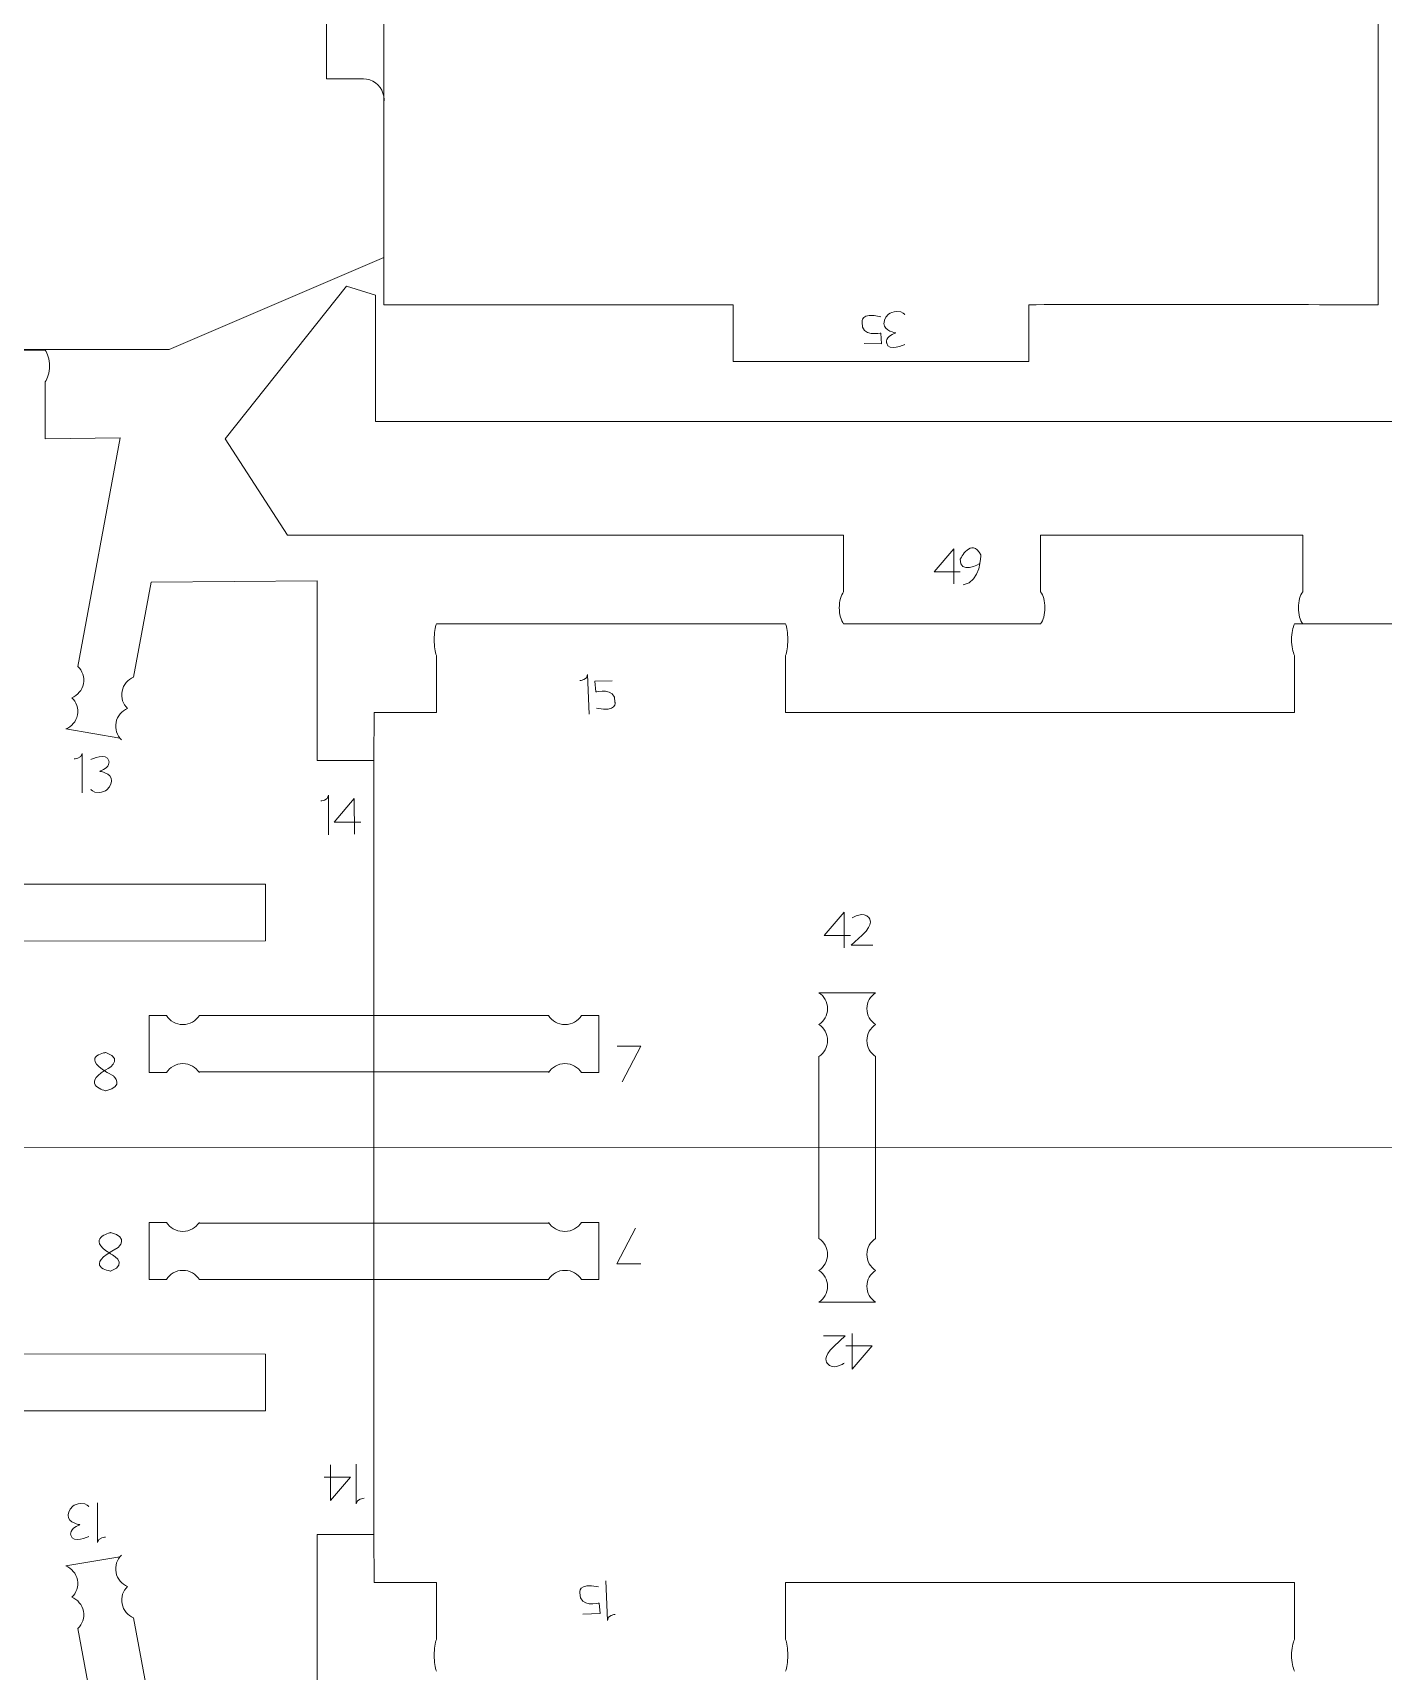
# Model space of a CAD drawing. Header units: centimetres. Extents: x -25 to 25, y -32.5 to 32.5.
# Drawn here: x -12.62 to -5.34, y -1.34 to 7.49 of the extents above; entities that cross this region are included whole.
import ezdxf

# ---------------------------------------------------------------- set-up
doc = ezdxf.new("R2010")
doc.units = ezdxf.units.CM
doc.header["$MEASUREMENT"] = 0
doc.layers.add('Capa 1', color=7, linetype='Continuous')

msp = doc.modelspace()

# ---------------------------------------------------------------- linework, layer by layer
at = {"layer": 'Capa 1', "color": 250, "lineweight": 9}
for points, knots in [([(-16.48114, 12.0223), (-16.48114, 12.0223), (-16.96757, 11.60767), (-16.96757, 11.60767), (-16.96757, 11.60767), (-16.96757, 11.60767), (-18.08516, 11.60767), (-18.08516, 11.60767), (-18.08516, 11.60767), (-18.08516, 11.60767), (-18.08516, 10.9565), (-18.08516, 10.9565), (-18.08516, 10.9565), (-17.80002, 10.9565), (-17.96033, 10.9565), (-17.77916, 10.9565), (-17.77916, 10.9565), (-17.77916, 10.9565), (-17.77916, 10.31861), (-17.77916, 10.31861), (-17.77916, 10.31861), (-17.97249, 10.31861), (-17.88669, 10.31861), (-18.08516, 10.31861), (-18.08516, 10.31861), (-18.08516, 10.31861), (-18.08516, 8.52092), (-18.08516, 8.52092), (-18.08516, 8.52092), (-18.08516, 8.52092), (-18.88125, 8.52092), (-18.88125, 8.52092), (-18.88125, 8.52092), (-18.88125, 8.52092), (-18.8979, 8.51983), (-18.8979, 8.51983), (-18.8979, 8.51983), (-18.8979, 8.51983), (-18.91427, 8.51657), (-18.91427, 8.51657), (-18.91427, 8.51657), (-18.91427, 8.51657), (-18.93008, 8.51121), (-18.93008, 8.51121), (-18.93008, 8.51121), (-18.93008, 8.51121), (-18.94504, 8.50383), (-18.94504, 8.50383), (-18.94504, 8.50383), (-18.94504, 8.50383), (-18.95891, 8.49456), (-18.95891, 8.49456), (-18.95891, 8.49456), (-18.95891, 8.49456), (-18.97147, 8.48356), (-18.97147, 8.48356), (-18.97147, 8.48356), (-18.97147, 8.48356), (-18.98246, 8.47101), (-18.98246, 8.47101), (-18.98246, 8.47101), (-18.98246, 8.47101), (-18.99173, 8.45714), (-18.99173, 8.45714), (-18.99173, 8.45714), (-18.99173, 8.45714), (-18.99912, 8.44217), (-18.99912, 8.44217), (-18.99912, 8.44217), (-18.99912, 8.44217), (-19.00448, 8.42637), (-19.00448, 8.42637), (-19.00448, 8.42637), (-19.00448, 8.42637), (-19.00774, 8.40999), (-19.00774, 8.40999), (-19.00774, 8.40999), (-19.00774, 8.40999), (-19.00883, 8.39335), (-19.00883, 8.39335), (-19.00883, 8.39335), (-19.00883, 8.39335), (-19.00883, 7.24514), (-19.00883, 7.24514), (-19.00883, 7.24514), (-19.00883, 7.24514), (-19.18961, 7.24514), (-19.18961, 7.24514), (-19.18961, 7.24514), (-19.18961, 7.24514), (-19.20627, 7.24405), (-19.20627, 7.24405), (-19.20627, 7.24405), (-19.20627, 7.24405), (-19.22264, 7.2408), (-19.22264, 7.2408), (-19.22264, 7.2408), (-19.22264, 7.2408), (-19.23844, 7.23543), (-19.23844, 7.23543), (-19.23844, 7.23543), (-19.23844, 7.23543), (-19.2534, 7.22805), (-19.2534, 7.22805), (-19.2534, 7.22805), (-19.2534, 7.22805), (-19.26729, 7.21878), (-19.26729, 7.21878), (-19.26729, 7.21878), (-19.26729, 7.21878), (-19.27983, 7.20777), (-19.27983, 7.20777), (-19.27983, 7.20777), (-19.27983, 7.20777), (-19.29083, 7.19523), (-19.29083, 7.19523), (-19.29083, 7.19523), (-19.29083, 7.19523), (-19.3001, 7.18135), (-19.3001, 7.18135), (-19.3001, 7.18135), (-19.3001, 7.18135), (-19.30749, 7.16639), (-19.30749, 7.16639), (-19.30749, 7.16639), (-19.30749, 7.16639), (-19.31285, 7.15058), (-19.31285, 7.15058), (-19.31285, 7.15058), (-19.31285, 7.15058), (-19.3161, 7.13422), (-19.3161, 7.13422), (-19.3161, 7.13422), (-19.3161, 7.13422), (-19.3172, 7.11756), (-19.3172, 7.11756), (-19.3172, 7.11756), (-19.3172, 7.11756), (-19.3172, 6.2823), (-19.3172, 6.2823), (-19.3172, 6.2823), (-19.3172, 6.2823), (-18.17645, 5.78692), (-18.17645, 5.78692), (-18.17645, 5.78692), (-18.17645, 5.78692), (-16.79105, 5.78692), (-16.79105, 5.78692), (-16.79105, 5.78692), (-16.79105, 5.78692), (-16.79105, 6.60726), (-16.79105, 6.60726), (-16.79105, 6.60726), (-16.79105, 6.60726), (-16.48505, 6.60726), (-16.48505, 6.60726), (-16.48505, 6.60726), (-16.48505, 6.60726), (-16.48505, 5.78692), (-16.48505, 5.78692), (-16.48505, 5.78692), (-16.48505, 5.78692), (-13.56152, 5.78692), (-13.56152, 5.78692), (-13.56152, 5.78692), (-13.56152, 5.78692), (-13.56152, 6.60726), (-13.56152, 6.60726), (-13.56152, 6.60726), (-13.56152, 6.60726), (-13.25552, 6.60726), (-13.25552, 6.60726), (-13.25552, 6.60726), (-13.25552, 6.60726), (-13.25552, 5.78692), (-13.25552, 5.78692), (-13.25552, 5.78692), (-13.25552, 5.78692), (-11.8861, 5.78692), (-11.8861, 5.78692), (-11.8861, 5.78692), (-11.8861, 5.78692), (-10.72973, 6.2823), (-10.72973, 6.2823), (-10.72973, 6.2823), (-10.72973, 6.2823), (-10.72943, 7.11756), (-10.72943, 7.11756), (-10.72943, 7.11756), (-10.72943, 7.11756), (-10.7283, 7.13493), (-10.7283, 7.13493), (-10.7283, 7.13493), (-10.7283, 7.13493), (-10.72986, 7.15227), (-10.72986, 7.15227), (-10.72986, 7.15227), (-10.72986, 7.15227), (-10.73406, 7.16916), (-10.73406, 7.16916), (-10.73406, 7.16916), (-10.73406, 7.16916), (-10.74082, 7.18521), (-10.74082, 7.18521), (-10.74082, 7.18521), (-10.74082, 7.18521), (-10.74997, 7.20002), (-10.74997, 7.20002), (-10.74997, 7.20002), (-10.74997, 7.20002), (-10.76129, 7.21325), (-10.76129, 7.21325), (-10.76129, 7.21325), (-10.76129, 7.21325), (-10.77451, 7.22457), (-10.77451, 7.22457), (-10.77451, 7.22457), (-10.77451, 7.22457), (-10.78932, 7.23373), (-10.78932, 7.23373), (-10.78932, 7.23373), (-10.78932, 7.23373), (-10.80536, 7.24049), (-10.80536, 7.24049), (-10.80536, 7.24049), (-10.80536, 7.24049), (-10.82225, 7.24471), (-10.82225, 7.24471), (-10.82225, 7.24471), (-10.82225, 7.24471), (-10.83959, 7.24627), (-10.83959, 7.24627), (-10.83959, 7.24627), (-10.83959, 7.24627), (-10.85696, 7.24514), (-10.85696, 7.24514), (-10.85696, 7.24514), (-10.85696, 7.24514), (-11.03775, 7.24514), (-11.03775, 7.24514), (-11.03775, 7.24514), (-11.03775, 7.24514), (-11.03775, 8.39335), (-11.03775, 8.39335), (-11.03775, 8.39335), (-11.03775, 8.39335), (-11.03885, 8.40999), (-11.03885, 8.40999), (-11.03885, 8.40999), (-11.03885, 8.40999), (-11.0421, 8.42637), (-11.0421, 8.42637), (-11.0421, 8.42637), (-11.0421, 8.42637), (-11.04746, 8.44217), (-11.04746, 8.44217), (-11.04746, 8.44217), (-11.04746, 8.44217), (-11.05484, 8.45714), (-11.05484, 8.45714), (-11.05484, 8.45714), (-11.05484, 8.45714), (-11.06411, 8.47101), (-11.06411, 8.47101), (-11.06411, 8.47101), (-11.06411, 8.47101), (-11.07512, 8.48356), (-11.07512, 8.48356), (-11.07512, 8.48356), (-11.07512, 8.48356), (-11.08766, 8.49456), (-11.08766, 8.49456), (-11.08766, 8.49456), (-11.08766, 8.49456), (-11.10153, 8.50383), (-11.10153, 8.50383), (-11.10153, 8.50383), (-11.10153, 8.50383), (-11.11651, 8.51121), (-11.11651, 8.51121), (-11.11651, 8.51121), (-11.11651, 8.51121), (-11.13231, 8.51657), (-11.13231, 8.51657), (-11.13231, 8.51657), (-11.13231, 8.51657), (-11.14868, 8.51983), (-11.14868, 8.51983), (-11.14868, 8.51983), (-11.14868, 8.51983), (-11.16533, 8.52092), (-11.16533, 8.52092), (-11.16533, 8.52092), (-11.16533, 8.52092), (-11.96142, 8.52092), (-11.96142, 8.52092), (-11.96142, 8.52092), (-11.96142, 8.52092), (-11.96142, 10.31861), (-11.96142, 10.31861), (-11.96142, 10.31861), (-12.24658, 10.31861), (-12.11442, 10.31861), (-12.26742, 10.31861), (-12.26742, 10.31861), (-12.26742, 10.31861), (-12.26742, 10.9565), (-12.26742, 10.9565), (-12.26742, 10.9565), (-12.13343, 10.9565), (-12.24657, 10.9565), (-11.96142, 10.9565), (-11.96142, 10.9565), (-11.96142, 10.9565), (-11.96142, 11.60767), (-11.96142, 11.60767), (-11.96142, 11.60767), (-11.96142, 11.60767), (-13.079, 11.60767), (-13.079, 11.60767), (-13.079, 11.60767), (-13.079, 11.60767), (-13.56545, 12.0223), (-13.56545, 12.0223)], [0, 0, 0, 0, 0.0121951, 0.0121951, 0.0121951, 0.0121951, 0.0243902, 0.0243902, 0.0243902, 0.0243902, 0.0365854, 0.0365854, 0.0365854, 0.0365854, 0.0487805, 0.0487805, 0.0487805, 0.0487805, 0.0609756, 0.0609756, 0.0609756, 0.0609756, 0.0731707, 0.0731707, 0.0731707, 0.0731707, 0.0853659, 0.0853659, 0.0853659, 0.0853659, 0.097561, 0.097561, 0.097561, 0.097561, 0.1097561, 0.1097561, 0.1097561, 0.1097561, 0.1219512, 0.1219512, 0.1219512, 0.1219512, 0.1341463, 0.1341463, 0.1341463, 0.1341463, 0.1463415, 0.1463415, 0.1463415, 0.1463415, 0.1585366, 0.1585366, 0.1585366, 0.1585366, 0.1707317, 0.1707317, 0.1707317, 0.1707317, 0.1829268, 0.1829268, 0.1829268, 0.1829268, 0.195122, 0.195122, 0.195122, 0.195122, 0.2073171, 0.2073171, 0.2073171, 0.2073171, 0.2195122, 0.2195122, 0.2195122, 0.2195122, 0.2317073, 0.2317073, 0.2317073, 0.2317073, 0.2439024, 0.2439024, 0.2439024, 0.2439024, 0.2560976, 0.2560976, 0.2560976, 0.2560976, 0.2682927, 0.2682927, 0.2682927, 0.2682927, 0.2804878, 0.2804878, 0.2804878, 0.2804878, 0.2926829, 0.2926829, 0.2926829, 0.2926829, 0.304878, 0.304878, 0.304878, 0.304878, 0.3170732, 0.3170732, 0.3170732, 0.3170732, 0.3292683, 0.3292683, 0.3292683, 0.3292683, 0.3414634, 0.3414634, 0.3414634, 0.3414634, 0.3536585, 0.3536585, 0.3536585, 0.3536585, 0.3658537, 0.3658537, 0.3658537, 0.3658537, 0.3780488, 0.3780488, 0.3780488, 0.3780488, 0.3902439, 0.3902439, 0.3902439, 0.3902439, 0.402439, 0.402439, 0.402439, 0.402439, 0.4146341, 0.4146341, 0.4146341, 0.4146341, 0.4268293, 0.4268293, 0.4268293, 0.4268293, 0.4390244, 0.4390244, 0.4390244, 0.4390244, 0.4512195, 0.4512195, 0.4512195, 0.4512195, 0.4634146, 0.4634146, 0.4634146, 0.4634146, 0.4756098, 0.4756098, 0.4756098, 0.4756098, 0.4878049, 0.4878049, 0.4878049, 0.4878049, 0.5, 0.5, 0.5, 0.5, 0.5121951, 0.5121951, 0.5121951, 0.5121951, 0.5243902, 0.5243902, 0.5243902, 0.5243902, 0.5365854, 0.5365854, 0.5365854, 0.5365854, 0.5487805, 0.5487805, 0.5487805, 0.5487805, 0.5609756, 0.5609756, 0.5609756, 0.5609756, 0.5731707, 0.5731707, 0.5731707, 0.5731707, 0.5853659, 0.5853659, 0.5853659, 0.5853659, 0.597561, 0.597561, 0.597561, 0.597561, 0.6097561, 0.6097561, 0.6097561, 0.6097561, 0.6219512, 0.6219512, 0.6219512, 0.6219512, 0.6341463, 0.6341463, 0.6341463, 0.6341463, 0.6463415, 0.6463415, 0.6463415, 0.6463415, 0.6585366, 0.6585366, 0.6585366, 0.6585366, 0.6707317, 0.6707317, 0.6707317, 0.6707317, 0.6829268, 0.6829268, 0.6829268, 0.6829268, 0.695122, 0.695122, 0.695122, 0.695122, 0.7073171, 0.7073171, 0.7073171, 0.7073171, 0.7195122, 0.7195122, 0.7195122, 0.7195122, 0.7317073, 0.7317073, 0.7317073, 0.7317073, 0.7439024, 0.7439024, 0.7439024, 0.7439024, 0.7560976, 0.7560976, 0.7560976, 0.7560976, 0.7682927, 0.7682927, 0.7682927, 0.7682927, 0.7804878, 0.7804878, 0.7804878, 0.7804878, 0.7926829, 0.7926829, 0.7926829, 0.7926829, 0.804878, 0.804878, 0.804878, 0.804878, 0.8170732, 0.8170732, 0.8170732, 0.8170732, 0.8292683, 0.8292683, 0.8292683, 0.8292683, 0.8414634, 0.8414634, 0.8414634, 0.8414634, 0.8536585, 0.8536585, 0.8536585, 0.8536585, 0.8658537, 0.8658537, 0.8658537, 0.8658537, 0.8780488, 0.8780488, 0.8780488, 0.8780488, 0.8902439, 0.8902439, 0.8902439, 0.8902439, 0.902439, 0.902439, 0.902439, 0.902439, 0.9146341, 0.9146341, 0.9146341, 0.9146341, 0.9268293, 0.9268293, 0.9268293, 0.9268293, 0.9390244, 0.9390244, 0.9390244, 0.9390244, 0.9512195, 0.9512195, 0.9512195, 0.9512195, 0.9634146, 0.9634146, 0.9634146, 0.9634146, 0.9756098, 0.9756098, 0.9756098, 0.9756098, 1, 1, 1, 1]), ([(-10.72973, 6.02849), (-10.72973, 6.02849), (-10.72973, 9.09841), (-10.72973, 9.09841), (-10.72973, 9.09841), (-10.78911, 9.09841), (-10.94263, 9.09841), (-11.03573, 9.09841)], [0, 0, 0, 0, 0.3333333, 0.3333333, 0.3333333, 0.3333333, 1, 1, 1, 1]), ([(-5.37146, 6.02849), (-5.37146, 6.02849), (-5.37146, 9.09841), (-5.37146, 9.09841), (-5.37146, 9.09841), (-5.31207, 9.09841), (-5.15855, 9.09841), (-5.06546, 9.09841)], [0, 0, 0, 0, 0.3333333, 0.3333333, 0.3333333, 0.3333333, 1, 1, 1, 1]), ([(-8.25143, 4.48055), (-8.25143, 4.48055), (-8.25143, 4.78655), (-8.25143, 4.78655), (-8.25143, 4.78655), (-8.25143, 4.78655), (-11.2485, 4.78655), (-11.2485, 4.78655), (-11.2485, 4.78655), (-11.2485, 4.78655), (-11.58357, 5.30462), (-11.58357, 5.30462), (-11.58357, 5.30462), (-11.58357, 5.30462), (-10.93129, 6.12809), (-10.93129, 6.12809), (-10.93129, 6.12809), (-10.93129, 6.12809), (-10.7739, 6.08043), (-10.7739, 6.08043), (-10.7739, 6.08043), (-10.7739, 6.08043), (-10.7739, 5.39855), (-10.7739, 5.39855), (-10.7739, 5.39855), (-10.7739, 5.39855), (-2.19343, 5.39855), (-2.19343, 5.39855), (-2.19343, 5.39855), (-2.19343, 5.39855), (-2.19343, 5.9), (-2.19343, 5.9), (-2.19343, 5.9), (-2.19343, 5.9), (-1.98479, 6.08207), (-1.98479, 6.08207), (-1.98479, 6.08207), (-1.98479, 6.08207), (-1.38335, 5.2689), (-1.38335, 5.2689), (-1.38335, 5.2689), (-1.38335, 5.2689), (-1.55692, 4.78655), (-1.55692, 4.78655), (-1.55692, 4.78655), (-1.55692, 4.78655), (-4.7159, 4.78655), (-4.7159, 4.78655), (-4.7159, 4.78655), (-4.7159, 4.78655), (-4.7159, 4.48055), (-4.7159, 4.48055)], [0, 0, 0, 0, 0.0714286, 0.0714286, 0.0714286, 0.0714286, 0.1428571, 0.1428571, 0.1428571, 0.1428571, 0.2142857, 0.2142857, 0.2142857, 0.2142857, 0.2857143, 0.2857143, 0.2857143, 0.2857143, 0.3571429, 0.3571429, 0.3571429, 0.3571429, 0.4285714, 0.4285714, 0.4285714, 0.4285714, 0.5, 0.5, 0.5, 0.5, 0.5714286, 0.5714286, 0.5714286, 0.5714286, 0.6428571, 0.6428571, 0.6428571, 0.6428571, 0.7142857, 0.7142857, 0.7142857, 0.7142857, 0.7857143, 0.7857143, 0.7857143, 0.7857143, 0.8571429, 0.8571429, 0.8571429, 0.8571429, 1, 1, 1, 1]), ([(-5.37146, 6.02849), (-5.69592, 6.02849), (-6.84945, 6.02966), (-7.25426, 6.02849), (-7.25426, 6.02849), (-7.25426, 6.02849), (-7.25425, 5.72249), (-7.25425, 5.72249), (-7.25425, 5.72249), (-7.25425, 5.72249), (-8.84692, 5.72249), (-8.84692, 5.72249), (-8.84692, 5.72249), (-8.84692, 5.72249), (-8.84693, 6.02849), (-8.84693, 6.02849), (-8.84693, 6.02849), (-9.73303, 6.02563), (-10.40617, 6.02849), (-10.72973, 6.02849)], [0, 0, 0, 0, 0.1666667, 0.1666667, 0.1666667, 0.1666667, 0.3333333, 0.3333333, 0.3333333, 0.3333333, 0.5, 0.5, 0.5, 0.5, 0.6666667, 0.6666667, 0.6666667, 0.6666667, 1, 1, 1, 1]), ([(-12.55469, 5.78383), (-12.54056, 5.7657), (-12.5312, 5.734), (-12.5312, 5.69793), (-12.5312, 5.69793), (-12.5312, 5.66186), (-12.54056, 5.63016), (-12.55469, 5.61202)], [0, 0, 0, 0, 0.3333333, 0.3333333, 0.3333333, 0.3333333, 1, 1, 1, 1]), ([(-12.55469, 5.61202), (-12.55469, 5.61202), (-12.55467, 5.30602), (-12.55467, 5.30602), (-12.55467, 5.30602), (-12.55467, 5.30602), (-12.14951, 5.31051), (-12.14951, 5.31051), (-12.14951, 5.31051), (-12.14951, 5.31051), (-12.37815, 4.07886), (-12.37815, 4.07886)], [0, 0, 0, 0, 0.25, 0.25, 0.25, 0.25, 0.5, 0.5, 0.5, 0.5, 1, 1, 1, 1]), ([(-5.7774, 4.48055), (-5.7774, 4.48055), (-5.7774, 4.78655), (-5.7774, 4.78655), (-5.7774, 4.78655), (-5.7774, 4.78655), (-7.18993, 4.78655), (-7.18993, 4.78655), (-7.18993, 4.78655), (-7.18993, 4.78655), (-7.18993, 4.48055), (-7.18993, 4.48055)], [0, 0, 0, 0, 0.25, 0.25, 0.25, 0.25, 0.5, 0.5, 0.5, 0.5, 1, 1, 1, 1]), ([(-10.78064, 3.83088), (-10.78064, 3.83088), (-10.78266, 3.57153), (-10.78266, 3.57153), (-10.78266, 3.57153), (-10.78266, 3.57153), (-11.08867, 3.5717), (-11.08867, 3.5717), (-11.08867, 3.5717), (-11.08867, 3.5717), (-11.08873, 4.54067), (-11.08873, 4.54067), (-11.08873, 4.54067), (-11.08873, 4.54067), (-11.98312, 4.53368), (-11.98312, 4.53368), (-11.98312, 4.53368), (-11.98312, 4.53368), (-12.07888, 4.02025), (-12.07888, 4.02025)], [0, 0, 0, 0, 0.1666667, 0.1666667, 0.1666667, 0.1666667, 0.3333333, 0.3333333, 0.3333333, 0.3333333, 0.5, 0.5, 0.5, 0.5, 0.6666667, 0.6666667, 0.6666667, 0.6666667, 1, 1, 1, 1]), ([(-8.25143, 4.30874), (-8.26556, 4.32688), (-8.27492, 4.35858), (-8.27492, 4.39465), (-8.27492, 4.39465), (-8.27492, 4.43071), (-8.26556, 4.46241), (-8.25143, 4.48055)], [0, 0, 0, 0, 0.3333333, 0.3333333, 0.3333333, 0.3333333, 1, 1, 1, 1]), ([(-7.18993, 4.30874), (-7.1758, 4.32688), (-7.16644, 4.35858), (-7.16644, 4.39465), (-7.16644, 4.39465), (-7.16644, 4.43071), (-7.1758, 4.46241), (-7.18993, 4.48055)], [0, 0, 0, 0, 0.3333333, 0.3333333, 0.3333333, 0.3333333, 1, 1, 1, 1]), ([(-5.7774, 4.30874), (-5.79153, 4.32688), (-5.80089, 4.35858), (-5.80089, 4.39465), (-5.80089, 4.39465), (-5.80089, 4.43071), (-5.79153, 4.46241), (-5.7774, 4.48055)], [0, 0, 0, 0, 0.3333333, 0.3333333, 0.3333333, 0.3333333, 1, 1, 1, 1]), ([(-10.44573, 4.30874), (-10.4528, 4.2906), (-10.45748, 4.2589), (-10.45748, 4.22283), (-10.45748, 4.22283), (-10.45748, 4.18677), (-10.4528, 4.15507), (-10.44573, 4.13693)], [0, 0, 0, 0, 0.3333333, 0.3333333, 0.3333333, 0.3333333, 1, 1, 1, 1]), ([(-8.56395, 4.30874), (-8.55689, 4.2906), (-8.55221, 4.2589), (-8.55221, 4.22283), (-8.55221, 4.22283), (-8.55221, 4.18677), (-8.55689, 4.15507), (-8.56395, 4.13693)], [0, 0, 0, 0, 0.3333333, 0.3333333, 0.3333333, 0.3333333, 1, 1, 1, 1]), ([(-5.82103, 4.30874), (-5.83093, 4.2906), (-5.83749, 4.2589), (-5.83749, 4.22283), (-5.83749, 4.22283), (-5.83749, 4.18677), (-5.83093, 4.15507), (-5.82103, 4.13693)], [0, 0, 0, 0, 0.3333333, 0.3333333, 0.3333333, 0.3333333, 1, 1, 1, 1]), ([(-12.41069, 3.91017), (-12.37952, 3.92262), (-12.35512, 3.9502), (-12.34829, 3.98561), (-12.34829, 3.98561), (-12.34146, 4.02103), (-12.35384, 4.0557), (-12.37815, 4.07886)], [0, 0, 0, 0, 0.3333333, 0.3333333, 0.3333333, 0.3333333, 1, 1, 1, 1]), ([(-10.44573, 4.13693), (-10.44573, 4.13693), (-10.44573, 3.83093), (-10.44573, 3.83093), (-10.44573, 3.83093), (-10.44573, 3.83093), (-10.78064, 3.83088), (-10.78064, 3.83088)], [0, 0, 0, 0, 0.3333333, 0.3333333, 0.3333333, 0.3333333, 1, 1, 1, 1]), ([(-5.82103, 4.13693), (-5.82103, 4.13693), (-5.82103, 3.83093), (-5.82103, 3.83093), (-5.82103, 3.83093), (-5.82103, 3.83093), (-8.56395, 3.83093), (-8.56395, 3.83093), (-8.56395, 3.83093), (-8.56395, 3.83093), (-8.56395, 4.13693), (-8.56395, 4.13693)], [0, 0, 0, 0, 0.25, 0.25, 0.25, 0.25, 0.5, 0.5, 0.5, 0.5, 1, 1, 1, 1]), ([(-12.11026, 3.85203), (-12.13456, 3.87519), (-12.14695, 3.90987), (-12.14011, 3.94528), (-12.14011, 3.94528), (-12.13328, 3.9807), (-12.10889, 4.00828), (-12.07771, 4.02073)], [0, 0, 0, 0, 0.3333333, 0.3333333, 0.3333333, 0.3333333, 1, 1, 1, 1]), ([(-12.44324, 3.74147), (-12.41206, 3.75392), (-12.38767, 3.7815), (-12.38084, 3.81692), (-12.38084, 3.81692), (-12.37401, 3.85233), (-12.38639, 3.88701), (-12.41069, 3.91017)], [0, 0, 0, 0, 0.3333333, 0.3333333, 0.3333333, 0.3333333, 1, 1, 1, 1]), ([(-12.14281, 3.68334), (-12.16711, 3.7065), (-12.17949, 3.74117), (-12.17266, 3.77659), (-12.17266, 3.77659), (-12.16583, 3.812), (-12.14143, 3.83958), (-12.11026, 3.85203)], [0, 0, 0, 0, 0.3333333, 0.3333333, 0.3333333, 0.3333333, 1, 1, 1, 1]), ([(-14.84267, 2.90471), (-14.84267, 2.90471), (-11.36617, 2.90499), (-11.36617, 2.90499), (-11.36617, 2.90499), (-11.36617, 2.90499), (-11.36615, 2.59899), (-11.36615, 2.59899), (-11.36615, 2.59899), (-11.36615, 2.59899), (-14.84265, 2.59871), (-14.84265, 2.59871), (-14.84265, 2.59871), (-14.84265, 2.59871), (-14.84267, 2.90471), (-14.84267, 2.90471)], [0, 0, 0, 0, 0.2, 0.2, 0.2, 0.2, 0.4, 0.4, 0.4, 0.4, 0.6, 0.6, 0.6, 0.6, 1, 1, 1, 1]), ([(-8.38504, 2.14835), (-8.35679, 2.16648), (-8.33806, 2.19819), (-8.33806, 2.23425), (-8.33806, 2.23425), (-8.33806, 2.27032), (-8.35679, 2.30202), (-8.38504, 2.32016)], [0, 0, 0, 0, 0.3333333, 0.3333333, 0.3333333, 0.3333333, 1, 1, 1, 1]), ([(-8.07903, 2.14819), (-8.10729, 2.16632), (-8.12601, 2.19802), (-8.12601, 2.23409), (-8.12601, 2.23409), (-8.12601, 2.27016), (-8.10729, 2.30186), (-8.07903, 2.31999)], [0, 0, 0, 0, 0.3333333, 0.3333333, 0.3333333, 0.3333333, 1, 1, 1, 1]), ([(-11.90128, 2.19659), (-11.90128, 2.19659), (-11.99471, 2.19671), (-11.99471, 2.19671), (-11.99471, 2.19671), (-11.99471, 2.19671), (-11.99471, 1.88923), (-11.99471, 1.88923), (-11.99471, 1.88923), (-11.99471, 1.88923), (-11.90126, 1.88923), (-11.90126, 1.88923)], [0, 0, 0, 0, 0.25, 0.25, 0.25, 0.25, 0.5, 0.5, 0.5, 0.5, 1, 1, 1, 1]), ([(-11.72326, 2.19659), (-11.74206, 2.16732), (-11.77489, 2.14792), (-11.81226, 2.14792), (-11.81226, 2.14792), (-11.84963, 2.14792), (-11.88247, 2.16732), (-11.90126, 2.19659)], [0, 0, 0, 0, 0.3333333, 0.3333333, 0.3333333, 0.3333333, 1, 1, 1, 1]), ([(-9.84204, 2.19659), (-9.82324, 2.16732), (-9.79041, 2.14792), (-9.75304, 2.14792), (-9.75304, 2.14792), (-9.71567, 2.14792), (-9.68283, 2.16732), (-9.66404, 2.19659)], [0, 0, 0, 0, 0.3333333, 0.3333333, 0.3333333, 0.3333333, 1, 1, 1, 1]), ([(-9.66402, 2.19659), (-9.66402, 2.19659), (-9.57059, 2.19671), (-9.57059, 2.19671), (-9.57059, 2.19671), (-9.57059, 2.19671), (-9.57059, 1.88923), (-9.57059, 1.88923), (-9.57059, 1.88923), (-9.57059, 1.88923), (-9.66404, 1.88923), (-9.66404, 1.88923)], [0, 0, 0, 0, 0.25, 0.25, 0.25, 0.25, 0.5, 0.5, 0.5, 0.5, 1, 1, 1, 1]), ([(-8.38504, 1.97654), (-8.35679, 1.99468), (-8.33806, 2.02638), (-8.33806, 2.06244), (-8.33806, 2.06244), (-8.33806, 2.09851), (-8.35679, 2.13021), (-8.38504, 2.14835)], [0, 0, 0, 0, 0.3333333, 0.3333333, 0.3333333, 0.3333333, 1, 1, 1, 1]), ([(-8.07903, 1.97638), (-8.10729, 1.99451), (-8.12601, 2.02621), (-8.12601, 2.06228), (-8.12601, 2.06228), (-8.12601, 2.09835), (-8.10729, 2.13005), (-8.07903, 2.14819)], [0, 0, 0, 0, 0.3333333, 0.3333333, 0.3333333, 0.3333333, 1, 1, 1, 1]), ([(-11.72326, 1.88923), (-11.74206, 1.9185), (-11.77489, 1.9379), (-11.81226, 1.9379), (-11.81226, 1.9379), (-11.84963, 1.9379), (-11.88247, 1.9185), (-11.90126, 1.88923)], [0, 0, 0, 0, 0.3333333, 0.3333333, 0.3333333, 0.3333333, 1, 1, 1, 1]), ([(-9.84204, 1.88923), (-9.82324, 1.9185), (-9.79041, 1.9379), (-9.75304, 1.9379), (-9.75304, 1.9379), (-9.71567, 1.9379), (-9.68283, 1.9185), (-9.66404, 1.88923)], [0, 0, 0, 0, 0.3333333, 0.3333333, 0.3333333, 0.3333333, 1, 1, 1, 1]), ([(-11.90129, 0.77493), (-11.90129, 0.77493), (-11.99472, 0.77481), (-11.99472, 0.77481), (-11.99472, 0.77481), (-11.99472, 0.77481), (-11.99472, 1.08229), (-11.99472, 1.08229), (-11.99472, 1.08229), (-11.99472, 1.08229), (-11.90127, 1.08229), (-11.90127, 1.08229)], [0, 0, 0, 0, 0.25, 0.25, 0.25, 0.25, 0.5, 0.5, 0.5, 0.5, 1, 1, 1, 1]), ([(-11.72327, 1.08229), (-11.74207, 1.05302), (-11.7749, 1.03362), (-11.81227, 1.03362), (-11.81227, 1.03362), (-11.84964, 1.03362), (-11.88248, 1.05302), (-11.90127, 1.08229)], [0, 0, 0, 0, 0.3333333, 0.3333333, 0.3333333, 0.3333333, 1, 1, 1, 1]), ([(-9.84205, 1.08229), (-9.82325, 1.05302), (-9.79042, 1.03362), (-9.75305, 1.03362), (-9.75305, 1.03362), (-9.71568, 1.03362), (-9.68284, 1.05302), (-9.66405, 1.08229)], [0, 0, 0, 0, 0.3333333, 0.3333333, 0.3333333, 0.3333333, 1, 1, 1, 1]), ([(-9.66403, 0.77493), (-9.66403, 0.77493), (-9.5706, 0.77481), (-9.5706, 0.77481), (-9.5706, 0.77481), (-9.5706, 0.77481), (-9.5706, 1.08229), (-9.5706, 1.08229), (-9.5706, 1.08229), (-9.5706, 1.08229), (-9.66405, 1.08229), (-9.66405, 1.08229)], [0, 0, 0, 0, 0.25, 0.25, 0.25, 0.25, 0.5, 0.5, 0.5, 0.5, 1, 1, 1, 1]), ([(-8.38505, 0.99498), (-8.3568, 0.97684), (-8.33807, 0.94514), (-8.33807, 0.90908), (-8.33807, 0.90908), (-8.33807, 0.87301), (-8.3568, 0.84131), (-8.38505, 0.82317)], [0, 0, 0, 0, 0.3333333, 0.3333333, 0.3333333, 0.3333333, 1, 1, 1, 1]), ([(-8.07904, 0.99514), (-8.1073, 0.97701), (-8.12602, 0.94531), (-8.12602, 0.90924), (-8.12602, 0.90924), (-8.12602, 0.87317), (-8.1073, 0.84147), (-8.07904, 0.82333)], [0, 0, 0, 0, 0.3333333, 0.3333333, 0.3333333, 0.3333333, 1, 1, 1, 1]), ([(-11.72327, 0.77493), (-11.74207, 0.8042), (-11.7749, 0.8236), (-11.81227, 0.8236), (-11.81227, 0.8236), (-11.84964, 0.8236), (-11.88248, 0.8042), (-11.90127, 0.77493)], [0, 0, 0, 0, 0.3333333, 0.3333333, 0.3333333, 0.3333333, 1, 1, 1, 1]), ([(-9.84205, 0.77493), (-9.82325, 0.8042), (-9.79042, 0.8236), (-9.75305, 0.8236), (-9.75305, 0.8236), (-9.71568, 0.8236), (-9.68284, 0.8042), (-9.66405, 0.77493)], [0, 0, 0, 0, 0.3333333, 0.3333333, 0.3333333, 0.3333333, 1, 1, 1, 1]), ([(-8.38505, 0.82317), (-8.3568, 0.80504), (-8.33807, 0.77333), (-8.33807, 0.73727), (-8.33807, 0.73727), (-8.33807, 0.7012), (-8.3568, 0.6695), (-8.38505, 0.65136)], [0, 0, 0, 0, 0.3333333, 0.3333333, 0.3333333, 0.3333333, 1, 1, 1, 1]), ([(-8.07904, 0.82333), (-8.1073, 0.8052), (-8.12602, 0.7735), (-8.12602, 0.73743), (-8.12602, 0.73743), (-8.12602, 0.70136), (-8.1073, 0.66966), (-8.07904, 0.65153)], [0, 0, 0, 0, 0.3333333, 0.3333333, 0.3333333, 0.3333333, 1, 1, 1, 1]), ([(-14.84268, 0.06681), (-14.84268, 0.06681), (-11.36618, 0.06653), (-11.36618, 0.06653), (-11.36618, 0.06653), (-11.36618, 0.06653), (-11.36616, 0.37253), (-11.36616, 0.37253), (-11.36616, 0.37253), (-11.36616, 0.37253), (-14.84266, 0.37281), (-14.84266, 0.37281), (-14.84266, 0.37281), (-14.84266, 0.37281), (-14.84268, 0.06681), (-14.84268, 0.06681)], [0, 0, 0, 0, 0.2, 0.2, 0.2, 0.2, 0.4, 0.4, 0.4, 0.4, 0.6, 0.6, 0.6, 0.6, 1, 1, 1, 1]), ([(-10.78065, -0.85936), (-10.78065, -0.85936), (-10.78267, -0.60001), (-10.78267, -0.60001), (-10.78267, -0.60001), (-10.78267, -0.60001), (-11.08868, -0.60018), (-11.08868, -0.60018), (-11.08868, -0.60018), (-11.08868, -0.60018), (-11.08874, -1.56915), (-11.08874, -1.56915), (-11.08874, -1.56915), (-11.08874, -1.56915), (-11.98313, -1.56216), (-11.98313, -1.56216), (-11.98313, -1.56216), (-11.98313, -1.56216), (-12.07889, -1.04873), (-12.07889, -1.04873)], [0, 0, 0, 0, 0.1666667, 0.1666667, 0.1666667, 0.1666667, 0.3333333, 0.3333333, 0.3333333, 0.3333333, 0.5, 0.5, 0.5, 0.5, 0.6666667, 0.6666667, 0.6666667, 0.6666667, 1, 1, 1, 1]), ([(-12.44325, -0.76995), (-12.41207, -0.7824), (-12.38768, -0.80998), (-12.38085, -0.8454), (-12.38085, -0.8454), (-12.37402, -0.88081), (-12.3864, -0.91549), (-12.4107, -0.93865)], [0, 0, 0, 0, 0.3333333, 0.3333333, 0.3333333, 0.3333333, 1, 1, 1, 1]), ([(-12.14282, -0.71182), (-12.16712, -0.73498), (-12.1795, -0.76965), (-12.17267, -0.80507), (-12.17267, -0.80507), (-12.16584, -0.84048), (-12.14144, -0.86806), (-12.11027, -0.88051)], [0, 0, 0, 0, 0.3333333, 0.3333333, 0.3333333, 0.3333333, 1, 1, 1, 1]), ([(-12.11027, -0.88051), (-12.13457, -0.90367), (-12.14696, -0.93835), (-12.14012, -0.97376), (-12.14012, -0.97376), (-12.13329, -1.00918), (-12.1089, -1.03676), (-12.07772, -1.04921)], [0, 0, 0, 0, 0.3333333, 0.3333333, 0.3333333, 0.3333333, 1, 1, 1, 1]), ([(-10.44574, -1.16541), (-10.44574, -1.16541), (-10.44574, -0.85941), (-10.44574, -0.85941), (-10.44574, -0.85941), (-10.44574, -0.85941), (-10.78065, -0.85936), (-10.78065, -0.85936)], [0, 0, 0, 0, 0.3333333, 0.3333333, 0.3333333, 0.3333333, 1, 1, 1, 1]), ([(-5.82104, -1.16541), (-5.82104, -1.16541), (-5.82104, -0.85941), (-5.82104, -0.85941), (-5.82104, -0.85941), (-5.82104, -0.85941), (-8.56396, -0.85941), (-8.56396, -0.85941), (-8.56396, -0.85941), (-8.56396, -0.85941), (-8.56396, -1.16541), (-8.56396, -1.16541)], [0, 0, 0, 0, 0.25, 0.25, 0.25, 0.25, 0.5, 0.5, 0.5, 0.5, 1, 1, 1, 1]), ([(-12.4107, -0.93865), (-12.37953, -0.9511), (-12.35513, -0.97868), (-12.3483, -1.01409), (-12.3483, -1.01409), (-12.34147, -1.04951), (-12.35385, -1.08418), (-12.37816, -1.10734)], [0, 0, 0, 0, 0.3333333, 0.3333333, 0.3333333, 0.3333333, 1, 1, 1, 1]), ([(-12.5547, -2.6405), (-12.5547, -2.6405), (-12.55468, -2.3345), (-12.55468, -2.3345), (-12.55468, -2.3345), (-12.55468, -2.3345), (-12.14952, -2.33899), (-12.14952, -2.33899), (-12.14952, -2.33899), (-12.14952, -2.33899), (-12.37816, -1.10734), (-12.37816, -1.10734)], [0, 0, 0, 0, 0.25, 0.25, 0.25, 0.25, 0.5, 0.5, 0.5, 0.5, 1, 1, 1, 1]), ([(-10.44574, -1.33722), (-10.45281, -1.31908), (-10.45749, -1.28738), (-10.45749, -1.25131), (-10.45749, -1.25131), (-10.45749, -1.21525), (-10.45281, -1.18355), (-10.44574, -1.16541)], [0, 0, 0, 0, 0.3333333, 0.3333333, 0.3333333, 0.3333333, 1, 1, 1, 1]), ([(-8.56396, -1.33722), (-8.5569, -1.31908), (-8.55222, -1.28738), (-8.55222, -1.25131), (-8.55222, -1.25131), (-8.55222, -1.21525), (-8.5569, -1.18355), (-8.56396, -1.16541)], [0, 0, 0, 0, 0.3333333, 0.3333333, 0.3333333, 0.3333333, 1, 1, 1, 1]), ([(-5.82104, -1.33722), (-5.83094, -1.31908), (-5.8375, -1.28738), (-5.8375, -1.25131), (-5.8375, -1.25131), (-5.8375, -1.21525), (-5.83094, -1.18355), (-5.82104, -1.16541)], [0, 0, 0, 0, 0.3333333, 0.3333333, 0.3333333, 0.3333333, 1, 1, 1, 1])]:
    msp.add_open_spline(points, degree=3, knots=knots, dxfattribs=at)
at = {"layer": 'Capa 1', "color": 22, "lineweight": 9}
for points, knots in [([(-8.0506, 5.87575), (-8.0506, 5.87575), (-8.15779, 5.85121), (-8.15149, 5.93407), (-8.15149, 5.93407), (-8.15149, 5.93407), (-8.16282, 5.99087), (-8.0506, 5.96312)], [0, 0, 0, 0, 0.3333333, 0.3333333, 0.3333333, 0.3333333, 1, 1, 1, 1]), ([(-7.92222, 5.97422), (-7.92222, 5.97422), (-7.9296, 5.99307), (-7.96637, 5.99185), (-7.96637, 5.99185), (-7.98545, 5.99122), (-7.99912, 5.98439), (-8.00903, 5.97659), (-8.00903, 5.97659), (-8.03321, 5.95752), (-8.03445, 5.9279), (-8.03445, 5.9279), (-8.03445, 5.9279), (-8.03321, 5.88535), (-7.97076, 5.87715), (-7.97076, 5.87715), (-7.97076, 5.87715), (-8.03192, 5.85442), (-8.0193, 5.82164), (-8.0193, 5.82164), (-8.0193, 5.82164), (-8.01049, 5.77122), (-7.92222, 5.81405), (-7.92222, 5.81405)], [0, 0, 0, 0, 0.1428571, 0.1428571, 0.1428571, 0.1428571, 0.2857143, 0.2857143, 0.2857143, 0.2857143, 0.4285714, 0.4285714, 0.4285714, 0.4285714, 0.5714286, 0.5714286, 0.5714286, 0.5714286, 0.7142857, 0.7142857, 0.7142857, 0.7142857, 1, 1, 1, 1]), ([(-8.14054, 5.81881), (-8.14054, 5.81881), (-8.04724, 5.81825), (-8.04724, 5.81825), (-8.04724, 5.81825), (-8.04724, 5.81825), (-8.0506, 5.87575), (-8.0506, 5.87575)], [0, 0, 0, 0, 0.3333333, 0.3333333, 0.3333333, 0.3333333, 1, 1, 1, 1]), ([(-7.5164, 4.63383), (-7.5164, 4.63383), (-7.63107, 4.56904), (-7.62285, 4.6575), (-7.62285, 4.6575), (-7.62285, 4.6575), (-7.56317, 4.77713), (-7.51152, 4.67942), (-7.51152, 4.67942), (-7.51152, 4.67942), (-7.51199, 4.53429), (-7.60659, 4.51804)], [0, 0, 0, 0, 0.25, 0.25, 0.25, 0.25, 0.5, 0.5, 0.5, 0.5, 1, 1, 1, 1]), ([(-7.62338, 4.58828), (-7.62338, 4.58828), (-7.76304, 4.58828), (-7.76304, 4.58828), (-7.76304, 4.58828), (-7.76304, 4.58828), (-7.65799, 4.71189), (-7.65799, 4.71189), (-7.65799, 4.71189), (-7.65799, 4.71189), (-7.65678, 4.52398), (-7.65678, 4.52398)], [0, 0, 0, 0, 0.25, 0.25, 0.25, 0.25, 0.5, 0.5, 0.5, 0.5, 1, 1, 1, 1]), ([(-9.49908, 4.00155), (-9.49908, 4.00155), (-9.59233, 3.9984), (-9.59233, 3.9984), (-9.59233, 3.9984), (-9.59233, 3.9984), (-9.58669, 3.94107), (-9.58669, 3.94107)], [0, 0, 0, 0, 0.3333333, 0.3333333, 0.3333333, 0.3333333, 1, 1, 1, 1]), ([(-9.58669, 3.94107), (-9.58669, 3.94107), (-9.48056, 3.96985), (-9.48356, 3.88681), (-9.48356, 3.88681), (-9.48356, 3.88681), (-9.46998, 3.8305), (-9.58322, 3.85378)], [0, 0, 0, 0, 0.3333333, 0.3333333, 0.3333333, 0.3333333, 1, 1, 1, 1]), ([(-12.30839, 3.41662), (-12.30839, 3.41662), (-12.30102, 3.39777), (-12.26425, 3.39899), (-12.26425, 3.39899), (-12.24516, 3.39962), (-12.23149, 3.40645), (-12.22158, 3.41425), (-12.22158, 3.41425), (-12.19741, 3.43332), (-12.19616, 3.46294), (-12.19616, 3.46294), (-12.19616, 3.46294), (-12.19741, 3.50549), (-12.25985, 3.51369), (-12.25985, 3.51369), (-12.25985, 3.51369), (-12.19869, 3.53643), (-12.21131, 3.5692), (-12.21131, 3.5692), (-12.21131, 3.5692), (-12.22012, 3.61962), (-12.30839, 3.57679), (-12.30839, 3.57679)], [0, 0, 0, 0, 0.1428571, 0.1428571, 0.1428571, 0.1428571, 0.2857143, 0.2857143, 0.2857143, 0.2857143, 0.4285714, 0.4285714, 0.4285714, 0.4285714, 0.5714286, 0.5714286, 0.5714286, 0.5714286, 0.7142857, 0.7142857, 0.7142857, 0.7142857, 1, 1, 1, 1]), ([(-10.85378, 3.24001), (-10.85378, 3.24001), (-10.99623, 3.24001), (-10.99623, 3.24001), (-10.99623, 3.24001), (-10.99623, 3.24001), (-10.88908, 3.3661), (-10.88908, 3.3661), (-10.88908, 3.3661), (-10.88908, 3.3661), (-10.88785, 3.17443), (-10.88785, 3.17443)], [0, 0, 0, 0, 0.25, 0.25, 0.25, 0.25, 0.5, 0.5, 0.5, 0.5, 1, 1, 1, 1]), ([(-8.21408, 2.62822), (-8.21408, 2.62822), (-8.35653, 2.62822), (-8.35653, 2.62822), (-8.35653, 2.62822), (-8.35653, 2.62822), (-8.24938, 2.7543), (-8.24938, 2.7543), (-8.24938, 2.7543), (-8.24938, 2.7543), (-8.24815, 2.56263), (-8.24815, 2.56263)], [0, 0, 0, 0, 0.25, 0.25, 0.25, 0.25, 0.5, 0.5, 0.5, 0.5, 1, 1, 1, 1]), ([(-8.20535, 2.72297), (-8.20535, 2.72297), (-8.14228, 2.76459), (-8.11458, 2.72297), (-8.11458, 2.72297), (-8.11458, 2.72297), (-8.08304, 2.69145), (-8.15239, 2.63092)], [0, 0, 0, 0, 0.3333333, 0.3333333, 0.3333333, 0.3333333, 1, 1, 1, 1]), ([(-8.15239, 2.63092), (-8.15239, 2.63092), (-8.21163, 2.57545), (-8.21163, 2.57545), (-8.21163, 2.57545), (-8.21163, 2.57545), (-8.09401, 2.57545), (-8.09401, 2.57545)], [0, 0, 0, 0, 0.3333333, 0.3333333, 0.3333333, 0.3333333, 1, 1, 1, 1]), ([(-9.47275, 2.03269), (-9.47275, 2.03269), (-9.34499, 2.03269), (-9.34499, 2.03269), (-9.34499, 2.03269), (-9.34499, 2.03269), (-9.44415, 1.83932), (-9.44415, 1.83932)], [0, 0, 0, 0, 0.3333333, 0.3333333, 0.3333333, 0.3333333, 1, 1, 1, 1]), ([(-12.23176, 1.90178), (-12.23176, 1.90178), (-12.11771, 1.95657), (-12.22692, 1.99785), (-12.22692, 1.99785), (-12.22692, 1.99785), (-12.38676, 1.97624), (-12.18683, 1.87152), (-12.18683, 1.87152), (-12.18683, 1.87152), (-12.1219, 1.81504), (-12.22727, 1.79093), (-12.22727, 1.79093), (-12.22727, 1.79093), (-12.36335, 1.82286), (-12.23176, 1.90178)], [0, 0, 0, 0, 0.2, 0.2, 0.2, 0.2, 0.4, 0.4, 0.4, 0.4, 0.6, 0.6, 0.6, 0.6, 1, 1, 1, 1]), ([(-12.20682, 0.91584), (-12.20682, 0.91584), (-12.09277, 0.86105), (-12.20198, 0.81977), (-12.20198, 0.81977), (-12.20198, 0.81977), (-12.36182, 0.84138), (-12.16189, 0.9461), (-12.16189, 0.9461), (-12.16189, 0.9461), (-12.09696, 1.00258), (-12.20233, 1.02669), (-12.20233, 1.02669), (-12.20233, 1.02669), (-12.33841, 0.99476), (-12.20682, 0.91584)], [0, 0, 0, 0, 0.2, 0.2, 0.2, 0.2, 0.4, 0.4, 0.4, 0.4, 0.6, 0.6, 0.6, 0.6, 1, 1, 1, 1]), ([(-9.34523, 0.8583), (-9.34523, 0.8583), (-9.47299, 0.8583), (-9.47299, 0.8583), (-9.47299, 0.8583), (-9.47299, 0.8583), (-9.37383, 1.05167), (-9.37383, 1.05167)], [0, 0, 0, 0, 0.3333333, 0.3333333, 0.3333333, 0.3333333, 1, 1, 1, 1]), ([(-8.30196, 0.4147), (-8.30196, 0.4147), (-8.24272, 0.47017), (-8.24272, 0.47017), (-8.24272, 0.47017), (-8.24272, 0.47017), (-8.36034, 0.47017), (-8.36034, 0.47017)], [0, 0, 0, 0, 0.3333333, 0.3333333, 0.3333333, 0.3333333, 1, 1, 1, 1]), ([(-8.24027, 0.4174), (-8.24027, 0.4174), (-8.09782, 0.4174), (-8.09782, 0.4174), (-8.09782, 0.4174), (-8.09782, 0.4174), (-8.20497, 0.29132), (-8.20497, 0.29132), (-8.20497, 0.29132), (-8.20497, 0.29132), (-8.2062, 0.48299), (-8.2062, 0.48299)], [0, 0, 0, 0, 0.25, 0.25, 0.25, 0.25, 0.5, 0.5, 0.5, 0.5, 1, 1, 1, 1]), ([(-8.249, 0.32265), (-8.249, 0.32265), (-8.31207, 0.28103), (-8.33977, 0.32265), (-8.33977, 0.32265), (-8.33977, 0.32265), (-8.37131, 0.35417), (-8.30196, 0.4147)], [0, 0, 0, 0, 0.3333333, 0.3333333, 0.3333333, 0.3333333, 1, 1, 1, 1]), ([(-11.05156, -0.29098), (-11.05156, -0.29098), (-10.90911, -0.29098), (-10.90911, -0.29098), (-10.90911, -0.29098), (-10.90911, -0.29098), (-11.01626, -0.41707), (-11.01626, -0.41707), (-11.01626, -0.41707), (-11.01626, -0.41707), (-11.01749, -0.2254), (-11.01749, -0.2254)], [0, 0, 0, 0, 0.25, 0.25, 0.25, 0.25, 0.5, 0.5, 0.5, 0.5, 1, 1, 1, 1]), ([(-12.31904, -0.45054), (-12.31904, -0.45054), (-12.32641, -0.43169), (-12.36318, -0.43291), (-12.36318, -0.43291), (-12.38227, -0.43354), (-12.39594, -0.44037), (-12.40585, -0.44817), (-12.40585, -0.44817), (-12.43002, -0.46724), (-12.43127, -0.49686), (-12.43127, -0.49686), (-12.43127, -0.49686), (-12.43002, -0.53941), (-12.36758, -0.54761), (-12.36758, -0.54761), (-12.36758, -0.54761), (-12.42874, -0.57035), (-12.41612, -0.60312), (-12.41612, -0.60312), (-12.41612, -0.60312), (-12.40731, -0.65354), (-12.31904, -0.61071), (-12.31904, -0.61071)], [0, 0, 0, 0, 0.1428571, 0.1428571, 0.1428571, 0.1428571, 0.2857143, 0.2857143, 0.2857143, 0.2857143, 0.4285714, 0.4285714, 0.4285714, 0.4285714, 0.5714286, 0.5714286, 0.5714286, 0.5714286, 0.7142857, 0.7142857, 0.7142857, 0.7142857, 1, 1, 1, 1]), ([(-9.56932, -0.96955), (-9.56932, -0.96955), (-9.67545, -0.99833), (-9.67245, -0.91529), (-9.67245, -0.91529), (-9.67245, -0.91529), (-9.68603, -0.85898), (-9.57279, -0.88226)], [0, 0, 0, 0, 0.3333333, 0.3333333, 0.3333333, 0.3333333, 1, 1, 1, 1]), ([(-9.65693, -1.03003), (-9.65693, -1.03003), (-9.56368, -1.02688), (-9.56368, -1.02688), (-9.56368, -1.02688), (-9.56368, -1.02688), (-9.56932, -0.96955), (-9.56932, -0.96955)], [0, 0, 0, 0, 0.3333333, 0.3333333, 0.3333333, 0.3333333, 1, 1, 1, 1])]:
    msp.add_open_spline(points, degree=3, knots=knots, dxfattribs=at)
at = {"layer": 'Capa 1', "color": 250, "lineweight": 9}
for points in [[(-13.065, 5.78387), (-13.065, 5.78387), (-12.55469, 5.78383), (-12.55469, 5.78383)], [(-8.56395, 4.30874), (-8.56395, 4.30874), (-10.44573, 4.30874), (-10.44573, 4.30874)], [(-8.25143, 4.30874), (-8.25143, 4.30874), (-7.18993, 4.30874), (-7.18993, 4.30874)], [(-4.2582, 4.30874), (-4.2582, 4.30874), (-5.82103, 4.30874), (-5.82103, 4.30874)], [(-12.15141, 3.69263), (-12.15141, 3.69263), (-12.44325, 3.74147), (-12.44325, 3.74147)], [(-10.78266, 3.57153), (-10.78266, 3.57153), (-10.78266, -0.60288), (-10.78266, -0.60288)], [(-8.38504, 2.32016), (-8.38504, 2.32016), (-8.07904, 2.32019), (-8.07904, 2.32019)], [(-11.72326, 2.19659), (-11.72326, 2.19659), (-9.84204, 2.19659), (-9.84204, 2.19659)], [(-8.38505, 0.99262), (-8.38505, 0.99262), (-8.38504, 1.97654), (-8.38504, 1.97654)], [(-8.07904, 0.99245), (-8.07904, 0.99245), (-8.07903, 1.97638), (-8.07903, 1.97638)], [(-9.83957, 1.89291), (-9.83957, 1.89291), (-11.72573, 1.89291), (-11.72573, 1.89291)], [(-1.23273, 1.48746), (-1.23273, 1.48746), (-22.54508, 1.4864), (-22.54508, 1.4864)], [(-9.83958, 1.07861), (-9.83958, 1.07861), (-11.72574, 1.07861), (-11.72574, 1.07861)], [(-11.72327, 0.77493), (-11.72327, 0.77493), (-9.84205, 0.77493), (-9.84205, 0.77493)], [(-8.38505, 0.65136), (-8.38505, 0.65136), (-8.07905, 0.65133), (-8.07905, 0.65133)], [(-12.15142, -0.72111), (-12.15142, -0.72111), (-12.44326, -0.76995), (-12.44326, -0.76995)]]:
    msp.add_open_spline(points, degree=3, dxfattribs=at)
at = {"layer": 'Capa 1', "color": 22, "lineweight": 9}
for points in [[(-9.67294, 4.0028), (-9.67294, 4.0028), (-9.63182, 4.00612), (-9.63128, 4.03449)], [(-9.63128, 4.03449), (-9.63128, 4.03449), (-9.62278, 3.82096), (-9.62278, 3.82096)], [(-12.3985, 3.58019), (-12.3985, 3.58019), (-12.35728, 3.58188), (-12.35561, 3.6102)], [(-12.35561, 3.6102), (-12.35561, 3.6102), (-12.35561, 3.3965), (-12.35561, 3.3965)], [(-11.06954, 3.35411), (-11.06954, 3.35411), (-11.02832, 3.35579), (-11.02665, 3.38412)], [(-11.02665, 3.38412), (-11.02665, 3.38412), (-11.02665, 3.17042), (-11.02665, 3.17042)], [(-10.87869, -0.43509), (-10.87869, -0.43509), (-10.87869, -0.22139), (-10.87869, -0.22139)], [(-12.27182, -0.64412), (-12.27182, -0.64412), (-12.27182, -0.43042), (-12.27182, -0.43042)], [(-10.8358, -0.40508), (-10.8358, -0.40508), (-10.87702, -0.40676), (-10.87869, -0.43509)], [(-12.22893, -0.61411), (-12.22893, -0.61411), (-12.27015, -0.6158), (-12.27182, -0.64412)], [(-9.52473, -1.06297), (-9.52473, -1.06297), (-9.53323, -0.84944), (-9.53323, -0.84944)], [(-9.48307, -1.03128), (-9.48307, -1.03128), (-9.52419, -1.0346), (-9.52473, -1.06297)]]:
    msp.add_open_spline(points, degree=3, dxfattribs=at)

doc.saveas('drawing.dxf')
